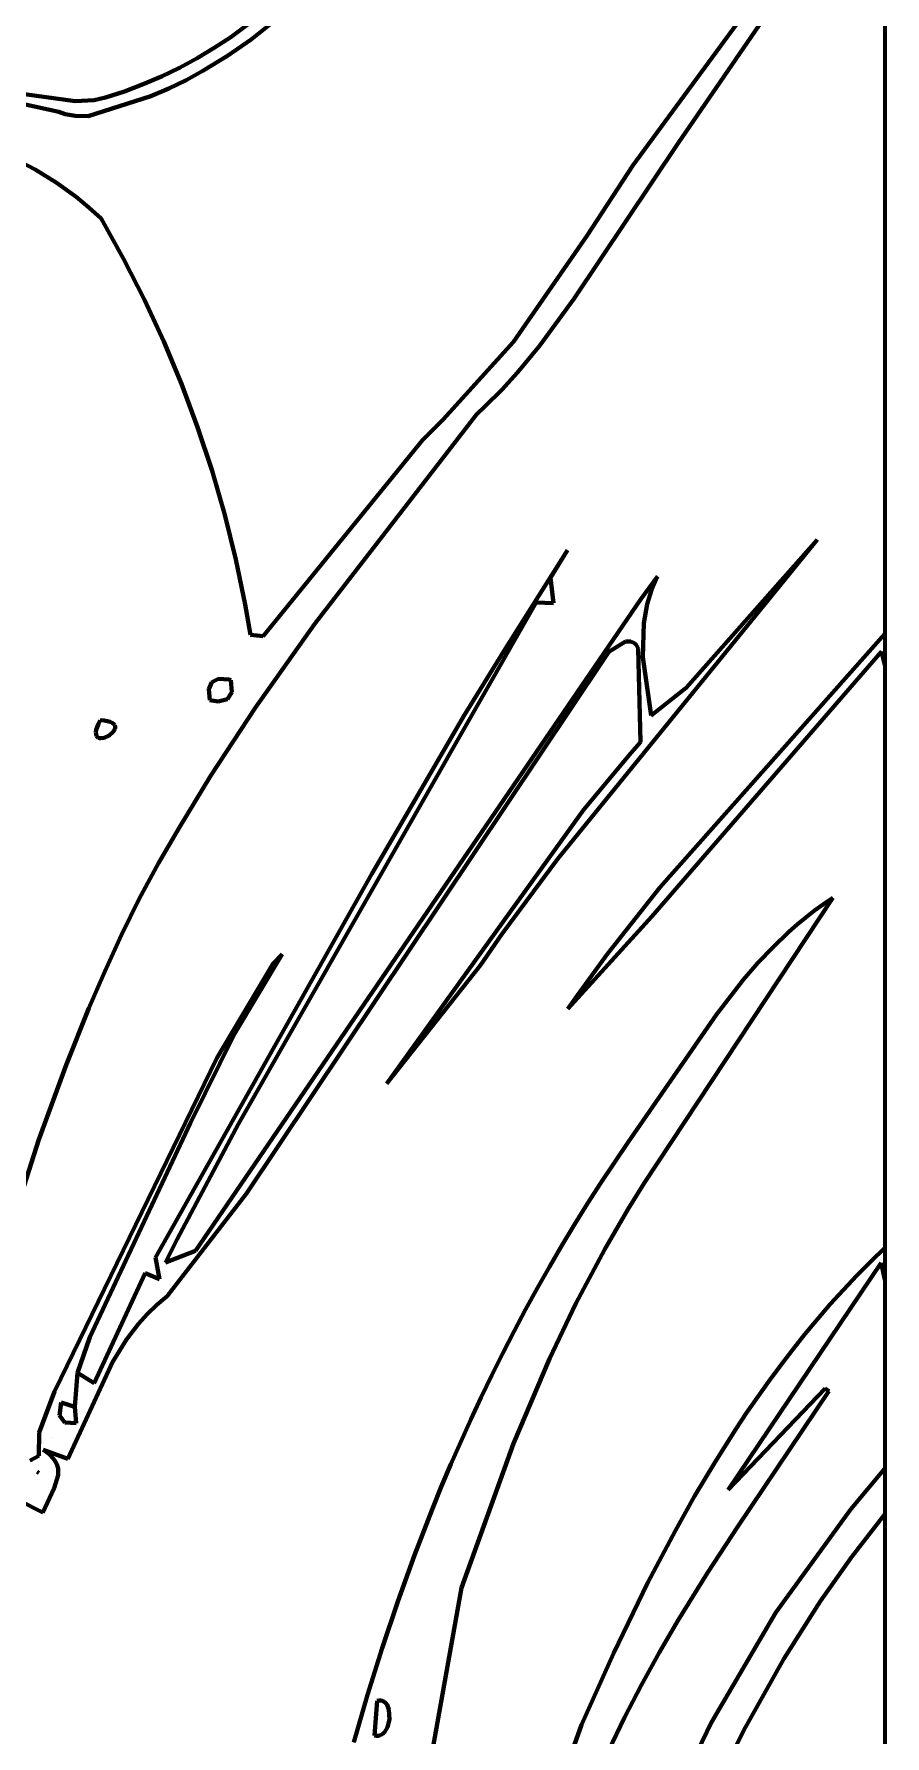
# Model space of a CAD drawing. Header units: millimetres. Extents: x 0 to 10.4, y 0 to 8.2.
# Drawn here: x 9.514 to 10.417, y 3.239 to 5.044 of the extents above; entities that cross this region are included whole.
import ezdxf

# ---------------------------------------------------------------- set-up
doc = ezdxf.new("R2010")
doc.units = ezdxf.units.MM
for name, color, linetype, lineweight in [('color#000000ff', 7, 'CONTINUOUS', 100), ('color#929292ff', 7, 'CONTINUOUS', 100), ('color#ffffffff', 7, 'CONTINUOUS', 100)]:
    doc.layers.add(name, color=color, linetype=linetype, lineweight=lineweight)

msp = doc.modelspace()

# ---------------------------------------------------------------- linework, layer by layer
at = {"layer": 'color#000000ff'}
for p, q in [((10.1493, 4.9049), (10.4014, 5.2483)), ((10.3455, 5.1445), (10.1974, 4.9286)), ((9.7228, 5.041), (9.7483, 5.0598)), ((9.7763, 5.0637), (9.7445, 5.0383)), ((9.7052, 5.0294), (9.7228, 5.041)), ((9.7445, 5.0383), (9.7194, 5.0209)), ((9.6685, 5.0084), (9.6871, 5.0185)), ((9.6871, 5.0185), (9.7052, 5.0294)), ((9.7194, 5.0209), (9.6934, 5.005)), ((9.6495, 4.9992), (9.6685, 5.0084)), ((9.6934, 5.005), (9.6755, 4.9953)), ((9.473, 4.9848), (9.5578, 4.9728)), ((9.5901, 4.977), (9.6103, 4.9834)), ((9.6103, 4.9834), (9.6301, 4.9909)), ((9.6301, 4.9909), (9.6495, 4.9992)), ((9.6571, 4.9865), (9.6383, 4.9784)), ((9.6755, 4.9953), (9.6571, 4.9865)), ((9.5405, 4.9615), (9.5034, 4.9698)), ((9.5578, 4.9728), (9.578, 4.9741)), ((9.6383, 4.9784), (9.5716, 4.9572)), ((9.578, 4.9741), (9.5901, 4.977)), ((9.5474, 4.9592), (9.5405, 4.9615)), ((9.5578, 4.9573), (9.5474, 4.9592)), ((9.5716, 4.9572), (9.5578, 4.9573)), ((10.1974, 4.9286), (10.087, 4.7638)), ((9.4842, 4.9166), (9.5153, 4.9005)), ((9.5153, 4.9005), (9.5376, 4.8867)), ((10.1009, 4.8305), (10.1493, 4.9049)), ((9.5376, 4.8867), (9.5589, 4.8714)), ((9.5589, 4.8714), (9.5725, 4.8603)), ((9.5725, 4.8603), (9.5855, 4.8484)), ((9.5855, 4.8484), (9.6092, 4.8058)), ((10.0229, 4.7178), (10.1009, 4.8305)), ((9.6092, 4.8058), (9.6314, 4.7624)), ((9.6314, 4.7624), (9.6518, 4.7181)), ((10.087, 4.7638), (10.0505, 4.7139)), ((9.6518, 4.7181), (9.6706, 4.6731)), ((9.9483, 4.6352), (10.0229, 4.7178)), ((10.0505, 4.7139), (10.0269, 4.6853)), ((10.0269, 4.6853), (10.0102, 4.667)), ((9.6706, 4.6731), (9.6877, 4.6274)), ((10.0102, 4.667), (9.9927, 4.6494)), ((9.9835, 4.6408), (9.8116, 4.4184)), ((9.9927, 4.6494), (9.9835, 4.6408)), ((9.6877, 4.6274), (9.703, 4.581)), ((9.9263, 4.6134), (9.9483, 4.6352)), ((9.7572, 4.4057), (9.9263, 4.6134)), ((9.703, 4.581), (9.7166, 4.5342)), ((9.7166, 4.5342), (9.7283, 4.4869)), ((10.0126, 4.3897), (10.0801, 4.4969)), ((10.0801, 4.4969), (10.062, 4.4675)), ((10.3449, 4.5078), (10.0693, 4.1692)), ((10.2057, 4.3508), (10.3449, 4.5078)), ((9.7283, 4.4869), (9.7382, 4.4391)), ((10.062, 4.4675), (10.0651, 4.4405)), ((10.1577, 4.4447), (10.1754, 4.4688)), ((10.1754, 4.4688), (10.1691, 4.4545)), ((9.6856, 3.7538), (10.1577, 4.4447)), ((10.0466, 4.4413), (9.731, 3.8883)), ((10.0651, 4.4405), (10.0466, 4.4413)), ((10.1691, 4.4545), (10.1645, 4.4397)), ((9.7382, 4.4391), (9.7438, 4.4071)), ((10.1645, 4.4397), (10.1609, 4.4194)), ((9.7438, 4.4071), (9.7572, 4.4057)), ((9.8116, 4.4184), (9.7493, 4.33)), ((10.1609, 4.4194), (10.1599, 4.3832)), ((10.1778, 4.1392), (10.4167, 4.4082)), ((10.4167, 4.4082), (10.4167, 4.375)), ((9.9698, 4.3203), (10.0126, 4.3897)), ((10.124, 4.3888), (10.1189, 4.3817)), ((10.1414, 4.3999), (10.124, 4.3888)), ((10.1472, 4.4), (10.1414, 4.3999)), ((10.1511, 4.3982), (10.1472, 4.4)), ((10.1532, 4.3959), (10.1511, 4.3982)), ((10.155, 4.3925), (10.1532, 4.3959)), ((10.1574, 4.2932), (10.155, 4.3925)), ((10.413, 4.3892), (10.1695, 4.1082)), ((10.4167, 4.375), (10.413, 4.3892)), ((10.1189, 4.3817), (9.7396, 3.8144)), ((10.1599, 4.3832), (10.1687, 4.3216)), ((9.7028, 4.3569), (9.6997, 4.3493)), ((9.7099, 4.3603), (9.7028, 4.3569)), ((9.7211, 4.3596), (9.7099, 4.3603)), ((9.723, 4.3591), (9.7211, 4.3596)), ((9.7239, 4.3463), (9.723, 4.3591)), ((10.2046, 4.3497), (10.2057, 4.3508)), ((9.6997, 4.3493), (9.7007, 4.3376)), ((9.7007, 4.3376), (9.7096, 4.3364)), ((9.7096, 4.3364), (9.7194, 4.3387)), ((9.7194, 4.3387), (9.7239, 4.3463)), ((10.1687, 4.3216), (10.2046, 4.3497)), ((9.5844, 4.3166), (9.5825, 4.3126)), ((9.5887, 4.3162), (9.5844, 4.3166)), ((9.5922, 4.3155), (9.5887, 4.3162)), ((9.595, 4.3147), (9.5922, 4.3155)), ((9.5972, 4.3136), (9.595, 4.3147)), ((9.7493, 4.33), (9.7019, 4.2577)), ((9.9142, 4.2248), (9.9698, 4.3203)), ((9.5803, 4.3061), (9.5799, 4.3036)), ((9.5799, 4.3036), (9.58, 4.3016)), ((9.58, 4.3016), (9.5805, 4.3)), ((9.5811, 4.3091), (9.5803, 4.3061)), ((9.5805, 4.3), (9.5813, 4.2988)), ((9.5825, 4.3126), (9.5811, 4.3091)), ((9.5813, 4.2988), (9.5824, 4.2979)), ((9.5824, 4.2979), (9.5837, 4.2975)), ((9.5837, 4.2975), (9.5852, 4.2973)), ((9.5852, 4.2973), (9.5887, 4.2978)), ((9.5887, 4.2978), (9.594, 4.3003)), ((9.594, 4.3003), (9.5983, 4.304)), ((9.5988, 4.3124), (9.5972, 4.3136)), ((9.5983, 4.304), (9.6, 4.3069)), ((9.5998, 4.3112), (9.5988, 4.3124)), ((9.6003, 4.3098), (9.5998, 4.3112)), ((9.6, 4.3069), (9.6004, 4.3084)), ((9.6004, 4.3084), (9.6003, 4.3098)), ((10.0972, 4.2219), (10.1471, 4.2816)), ((10.1471, 4.2816), (10.1574, 4.2932)), ((9.7019, 4.2577), (9.6681, 4.2024)), ((9.8724, 4.1534), (9.9142, 4.2248)), ((9.8885, 3.9311), (10.0972, 4.2219)), ((9.6681, 4.2024), (9.6464, 4.165)), ((9.6464, 4.165), (9.6256, 4.127)), ((9.643, 3.7468), (9.8724, 4.1534)), ((10.0693, 4.1692), (10.0103, 4.0894)), ((10.1224, 4.0686), (10.1778, 4.1392)), ((9.6256, 4.127), (9.6069, 4.0887)), ((10.3615, 4.1282), (10.1612, 3.8253)), ((10.342, 4.1146), (10.3516, 4.1215)), ((10.3516, 4.1215), (10.3615, 4.1282)), ((10.1695, 4.1082), (10.0804, 4.0102)), ((10.3149, 4.0921), (10.3237, 4.0998)), ((10.3237, 4.0998), (10.3327, 4.1073)), ((10.3327, 4.1073), (10.342, 4.1146)), ((9.6069, 4.0887), (9.5892, 4.05)), ((10.0103, 4.0894), (9.9877, 4.0568)), ((10.2981, 4.0759), (10.3149, 4.0921)), ((9.7773, 4.0685), (9.727, 3.984)), ((9.7679, 4.0586), (9.7773, 4.0685)), ((10.0907, 4.025), (10.1224, 4.0686)), ((10.282, 4.059), (10.2981, 4.0759)), ((9.5892, 4.05), (9.5723, 4.011)), ((9.708, 3.9581), (9.7679, 4.0586)), ((9.9877, 4.0568), (9.8885, 3.9311)), ((10.2667, 4.0413), (10.282, 4.059)), ((10.2379, 4.0044), (10.2667, 4.0413)), ((9.5723, 4.011), (9.5486, 3.9518)), ((10.0804, 4.0102), (10.0907, 4.025)), ((10.1445, 3.8689), (10.2379, 4.0044)), ((9.727, 3.984), (9.6803, 3.8893)), ((9.536, 3.6047), (9.708, 3.9581)), ((9.5486, 3.9518), (9.5194, 3.8718)), ((9.6803, 3.8893), (9.5736, 3.6623)), ((9.731, 3.8883), (9.6662, 3.766)), ((9.5194, 3.8718), (9.4736, 3.73)), ((10.1298, 3.8474), (10.1445, 3.8689)), ((10.1154, 3.8257), (10.1298, 3.8474)), ((9.7396, 3.8144), (9.6554, 3.7057)), ((10.1013, 3.8038), (10.1154, 3.8257)), ((10.1612, 3.8253), (10.144, 3.7976)), ((10.0875, 3.7817), (10.1013, 3.8038)), ((10.144, 3.7976), (10.1195, 3.7554)), ((10.074, 3.7594), (10.0875, 3.7817)), ((9.6662, 3.766), (9.6536, 3.7413)), ((10.0609, 3.7369), (10.074, 3.7594)), ((10.1195, 3.7554), (10.089, 3.6979)), ((10.4017, 3.7425), (10.4167, 3.757)), ((10.4167, 3.757), (10.4167, 3.7228)), ((9.6474, 3.7236), (9.643, 3.7468)), ((9.6536, 3.7413), (9.6856, 3.7538)), ((10.0481, 3.7143), (10.0609, 3.7369)), ((10.4127, 3.741), (10.2505, 3.5001)), ((10.387, 3.7276), (10.4017, 3.7425)), ((10.4167, 3.7228), (10.4127, 3.741)), ((9.5782, 3.6133), (9.6321, 3.73)), ((9.6321, 3.73), (9.6474, 3.7236)), ((10.3727, 3.7124), (10.387, 3.7276)), ((9.6554, 3.7057), (9.6444, 3.6966)), ((10.0355, 3.6915), (10.0481, 3.7143)), ((10.3587, 3.697), (10.3727, 3.7124)), ((9.6342, 3.6867), (9.6249, 3.6763)), ((9.6444, 3.6966), (9.6342, 3.6867)), ((10.0233, 3.6685), (10.0355, 3.6915)), ((10.089, 3.6979), (10.0608, 3.6392)), ((10.3451, 3.6813), (10.3587, 3.697)), ((9.6249, 3.6763), (9.6123, 3.6595)), ((10.0114, 3.6453), (10.0233, 3.6685)), ((10.3188, 3.6491), (10.3318, 3.6653)), ((10.3318, 3.6653), (10.3451, 3.6813)), ((9.5736, 3.6623), (9.5603, 3.6245)), ((9.6123, 3.6595), (9.5975, 3.6357)), ((10.3062, 3.6326), (10.3188, 3.6491)), ((9.5975, 3.6357), (9.5501, 3.533)), ((9.9998, 3.622), (10.0114, 3.6453)), ((10.0608, 3.6392), (10.0226, 3.5493)), ((10.2938, 3.6159), (10.3062, 3.6326)), ((9.5603, 3.6245), (9.5574, 3.5884)), ((9.5574, 3.5884), (9.5603, 3.6245)), ((9.5603, 3.6245), (9.5782, 3.6133)), ((9.9885, 3.5986), (9.9998, 3.622)), ((10.2817, 3.599), (10.2938, 3.6159)), ((9.5198, 3.5609), (9.536, 3.6047)), ((9.5431, 3.5929), (9.5412, 3.5789)), ((9.5574, 3.5884), (9.5431, 3.5929)), ((9.9775, 3.575), (9.9885, 3.5986)), ((10.2505, 3.5001), (10.3532, 3.6077)), ((10.357, 3.6049), (10.2608, 3.4612)), ((10.2699, 3.5819), (10.2817, 3.599)), ((10.3532, 3.6077), (10.357, 3.6049)), ((9.5412, 3.5789), (9.547, 3.5716)), ((9.5589, 3.5709), (9.5574, 3.5884)), ((9.9668, 3.5513), (9.9775, 3.575)), ((10.2584, 3.5646), (10.2699, 3.5819)), ((9.5192, 3.5364), (9.5198, 3.5609)), ((9.547, 3.5716), (9.5589, 3.5709)), ((10.2361, 3.5294), (10.2584, 3.5646)), ((9.5501, 3.533), (9.5238, 3.5426)), ((9.5238, 3.5426), (9.527, 3.5405)), ((9.527, 3.5405), (9.5298, 3.5383)), ((9.5298, 3.5383), (9.5322, 3.5362)), ((9.5324, 3.5553), (9.5324, 3.5553)), ((9.9563, 3.5274), (9.9668, 3.5513)), ((10.0226, 3.5493), (9.9675, 3.3962)), ((9.5102, 3.5312), (9.5192, 3.5364)), ((9.5322, 3.5362), (9.5342, 3.534)), ((9.5342, 3.534), (9.5359, 3.5318)), ((9.5359, 3.5318), (9.5384, 3.5273)), ((9.5384, 3.5273), (9.5397, 3.5228)), ((9.5397, 3.5228), (9.5398, 3.5159)), ((9.9462, 3.5034), (9.9563, 3.5274)), ((10.2148, 3.4936), (10.2361, 3.5294)), ((10.3804, 3.4796), (10.4167, 3.5229)), ((10.4167, 3.5229), (10.4167, 3.4745)), ((9.5175, 3.5195), (9.5195, 3.5182)), ((9.5195, 3.5182), (9.5175, 3.5195)), ((9.5355, 3.5019), (9.5236, 3.4763)), ((9.5398, 3.5159), (9.5355, 3.5019)), ((9.9364, 3.4793), (9.9462, 3.5034)), ((9.5236, 3.4763), (9.4986, 3.489)), ((10.1944, 3.4572), (10.2148, 3.4936)), ((9.9176, 3.4308), (9.9364, 3.4793)), ((10.3009, 3.37), (10.3804, 3.4796)), ((10.4167, 3.4745), (10.3812, 3.4289)), ((10.1653, 3.4018), (10.1944, 3.4572)), ((10.2608, 3.4612), (10.2283, 3.4122)), ((9.8999, 3.3818), (9.9176, 3.4308)), ((10.2283, 3.4122), (10.1973, 3.3621)), ((10.3812, 3.4289), (10.348, 3.3817)), ((9.9675, 3.3962), (9.918, 3.118)), ((10.1289, 3.3267), (10.1653, 3.4018)), ((9.8833, 3.3324), (9.8999, 3.3818)), ((10.348, 3.3817), (10.3093, 3.3209)), ((10.1973, 3.3621), (10.1775, 3.3281)), ((10.2325, 3.253), (10.3009, 3.37)), ((9.8679, 3.2827), (9.8833, 3.3324)), ((10.0948, 3.251), (10.1289, 3.3267)), ((10.1775, 3.3281), (10.1586, 3.2936)), ((10.3093, 3.3209), (10.2669, 3.2455)), ((10.1586, 3.2936), (10.1405, 3.2587)), ((9.8535, 3.2326), (9.8679, 3.2827)), ((9.8783, 3.2764), (9.8754, 3.2398)), ((9.8802, 3.2767), (9.8783, 3.2764)), ((9.882, 3.2767), (9.8802, 3.2767)), ((9.8837, 3.2763), (9.882, 3.2767)), ((9.8865, 3.2748), (9.8837, 3.2763)), ((9.8886, 3.2723), (9.8865, 3.2748)), ((9.8907, 3.2672), (9.8886, 3.2723)), ((9.8912, 3.2568), (9.8907, 3.2672)), ((9.8892, 3.2486), (9.8912, 3.2568)), ((10.0242, 3.0541), (10.0948, 3.251)), ((10.1405, 3.2587), (10.1234, 3.2233)), ((10.1632, 3.1113), (10.2325, 3.253)), ((9.8754, 3.2398), (9.8773, 3.2394)), ((9.8773, 3.2394), (9.8791, 3.2394)), ((9.8791, 3.2394), (9.8807, 3.2397)), ((9.8807, 3.2397), (9.8838, 3.2411)), ((9.8838, 3.2411), (9.8863, 3.2436)), ((9.8863, 3.2436), (9.8892, 3.2486)), ((10.2669, 3.2455), (10.2225, 3.1548))]:
    msp.add_line(p, q, dxfattribs=at)
at = {"layer": 'color#929292ff'}
for p, q in [((9.5825, 4.3126), (9.5844, 4.3166)), ((9.5844, 4.3166), (9.5887, 4.3162)), ((9.5887, 4.3162), (9.5922, 4.3155)), ((9.5922, 4.3155), (9.595, 4.3147)), ((9.595, 4.3147), (9.5972, 4.3136)), ((9.5799, 4.3036), (9.5803, 4.3061)), ((9.58, 4.3016), (9.5799, 4.3036)), ((9.5805, 4.3), (9.58, 4.3016)), ((9.5803, 4.3061), (9.5811, 4.3091)), ((9.5813, 4.2988), (9.5805, 4.3)), ((9.5811, 4.3091), (9.5825, 4.3126)), ((9.5824, 4.2979), (9.5813, 4.2988)), ((9.5837, 4.2975), (9.5824, 4.2979)), ((9.5852, 4.2973), (9.5837, 4.2975)), ((9.5887, 4.2978), (9.5852, 4.2973)), ((9.594, 4.3003), (9.5887, 4.2978)), ((9.5983, 4.304), (9.594, 4.3003)), ((9.5972, 4.3136), (9.5988, 4.3124)), ((9.6, 4.3069), (9.5983, 4.304)), ((9.5988, 4.3124), (9.5998, 4.3112)), ((9.5998, 4.3112), (9.6003, 4.3098)), ((9.6004, 4.3084), (9.6, 4.3069)), ((9.6003, 4.3098), (9.6004, 4.3084)), ((9.8754, 3.2398), (9.8783, 3.2764)), ((9.8783, 3.2764), (9.8802, 3.2767)), ((9.8802, 3.2767), (9.882, 3.2767)), ((9.882, 3.2767), (9.8837, 3.2763)), ((9.8837, 3.2763), (9.8865, 3.2748)), ((9.8865, 3.2748), (9.8886, 3.2723)), ((9.8886, 3.2723), (9.8907, 3.2672)), ((9.8907, 3.2672), (9.8912, 3.2568)), ((9.8912, 3.2568), (9.8892, 3.2486)), ((9.8773, 3.2394), (9.8754, 3.2398)), ((9.8791, 3.2394), (9.8773, 3.2394)), ((9.8807, 3.2397), (9.8791, 3.2394)), ((9.8838, 3.2411), (9.8807, 3.2397)), ((9.8863, 3.2436), (9.8838, 3.2411)), ((9.8892, 3.2486), (9.8863, 3.2436))]:
    msp.add_line(p, q, dxfattribs=at)
at = {"layer": 'color#ffffffff'}
for p, q in [((10.4167, 5.8968), (10.4167, 4.4082)), ((10.4014, 5.2483), (10.1493, 4.9049)), ((10.1974, 4.9286), (10.3455, 5.1445)), ((9.7483, 5.0598), (9.7228, 5.041)), ((9.7445, 5.0383), (9.7763, 5.0637)), ((9.7228, 5.041), (9.7052, 5.0294)), ((9.7194, 5.0209), (9.7445, 5.0383)), ((9.6871, 5.0185), (9.6685, 5.0084)), ((9.7052, 5.0294), (9.6871, 5.0185)), ((9.6934, 5.005), (9.7194, 5.0209)), ((9.6685, 5.0084), (9.6495, 4.9992)), ((9.6755, 4.9953), (9.6934, 5.005)), ((9.5578, 4.9728), (9.473, 4.9848)), ((9.6103, 4.9834), (9.5901, 4.977)), ((9.6301, 4.9909), (9.6103, 4.9834)), ((9.6495, 4.9992), (9.6301, 4.9909)), ((9.6383, 4.9784), (9.6571, 4.9865)), ((9.6571, 4.9865), (9.6755, 4.9953)), ((9.5034, 4.9698), (9.5405, 4.9615)), ((9.578, 4.9741), (9.5578, 4.9728)), ((9.5716, 4.9572), (9.6383, 4.9784)), ((9.5901, 4.977), (9.578, 4.9741)), ((9.5405, 4.9615), (9.5474, 4.9592)), ((9.5474, 4.9592), (9.5578, 4.9573)), ((9.5578, 4.9573), (9.5716, 4.9572)), ((10.087, 4.7638), (10.1974, 4.9286)), ((9.5153, 4.9005), (9.4842, 4.9166)), ((9.5376, 4.8867), (9.5153, 4.9005)), ((10.1493, 4.9049), (10.1009, 4.8305)), ((9.5589, 4.8714), (9.5376, 4.8867)), ((9.5725, 4.8603), (9.5589, 4.8714)), ((9.5855, 4.8484), (9.5725, 4.8603)), ((9.6092, 4.8058), (9.5855, 4.8484)), ((10.1009, 4.8305), (10.0229, 4.7178)), ((9.6314, 4.7624), (9.6092, 4.8058)), ((9.6518, 4.7181), (9.6314, 4.7624)), ((10.0505, 4.7139), (10.087, 4.7638)), ((9.6706, 4.6731), (9.6518, 4.7181)), ((10.0229, 4.7178), (9.9483, 4.6352)), ((10.0269, 4.6853), (10.0505, 4.7139)), ((10.0102, 4.667), (10.0269, 4.6853)), ((9.6877, 4.6274), (9.6706, 4.6731)), ((9.9927, 4.6494), (10.0102, 4.667)), ((9.8116, 4.4184), (9.9835, 4.6408)), ((9.9835, 4.6408), (9.9927, 4.6494)), ((9.703, 4.581), (9.6877, 4.6274)), ((9.9483, 4.6352), (9.9263, 4.6134)), ((9.9263, 4.6134), (9.7572, 4.4057)), ((9.7166, 4.5342), (9.703, 4.581)), ((9.7283, 4.4869), (9.7166, 4.5342)), ((10.0801, 4.4969), (10.0126, 4.3897)), ((10.062, 4.4675), (10.0801, 4.4969)), ((10.0693, 4.1692), (10.3449, 4.5078)), ((10.3449, 4.5078), (10.2057, 4.3508)), ((9.7382, 4.4391), (9.7283, 4.4869)), ((10.0651, 4.4405), (10.062, 4.4675)), ((10.1754, 4.4688), (10.1577, 4.4447)), ((10.1691, 4.4545), (10.1754, 4.4688)), ((10.1577, 4.4447), (9.6856, 3.7538)), ((9.731, 3.8883), (10.0466, 4.4413)), ((10.0466, 4.4413), (10.0651, 4.4405)), ((10.1645, 4.4397), (10.1691, 4.4545)), ((9.7438, 4.4071), (9.7382, 4.4391)), ((10.1609, 4.4194), (10.1645, 4.4397)), ((9.7572, 4.4057), (9.7438, 4.4071)), ((9.7493, 4.33), (9.8116, 4.4184)), ((10.1599, 4.3832), (10.1609, 4.4194)), ((10.4167, 4.4082), (10.1778, 4.1392)), ((10.0126, 4.3897), (9.9698, 4.3203)), ((10.1189, 4.3817), (10.124, 4.3888)), ((10.124, 4.3888), (10.1414, 4.3999)), ((10.1414, 4.3999), (10.1472, 4.4)), ((10.1472, 4.4), (10.1511, 4.3982)), ((10.1511, 4.3982), (10.1532, 4.3959)), ((10.1532, 4.3959), (10.155, 4.3925)), ((10.155, 4.3925), (10.1574, 4.2932)), ((10.1695, 4.1082), (10.413, 4.3892)), ((10.413, 4.3892), (10.4167, 4.375)), ((9.7396, 3.8144), (10.1189, 4.3817)), ((10.1687, 4.3216), (10.1599, 4.3832)), ((10.4167, 4.375), (10.4167, 3.757)), ((9.6997, 4.3493), (9.7028, 4.3569)), ((9.7028, 4.3569), (9.7099, 4.3603)), ((9.7099, 4.3603), (9.7211, 4.3596)), ((9.7211, 4.3596), (9.723, 4.3591)), ((9.723, 4.3591), (9.7239, 4.3463)), ((10.2057, 4.3508), (10.2046, 4.3497)), ((9.7007, 4.3376), (9.6997, 4.3493)), ((9.7096, 4.3364), (9.7007, 4.3376)), ((9.7194, 4.3387), (9.7096, 4.3364)), ((9.7239, 4.3463), (9.7194, 4.3387)), ((10.2046, 4.3497), (10.1687, 4.3216)), ((9.7019, 4.2577), (9.7493, 4.33)), ((9.9698, 4.3203), (9.9142, 4.2248)), ((10.1471, 4.2816), (10.0972, 4.2219)), ((10.1574, 4.2932), (10.1471, 4.2816)), ((9.6681, 4.2024), (9.7019, 4.2577)), ((9.9142, 4.2248), (9.8724, 4.1534)), ((10.0972, 4.2219), (9.8885, 3.9311)), ((9.6464, 4.165), (9.6681, 4.2024)), ((9.6256, 4.127), (9.6464, 4.165)), ((9.8724, 4.1534), (9.643, 3.7468)), ((10.0103, 4.0894), (10.0693, 4.1692)), ((10.1778, 4.1392), (10.1224, 4.0686)), ((9.6069, 4.0887), (9.6256, 4.127)), ((10.1612, 3.8253), (10.3615, 4.1282)), ((10.3516, 4.1215), (10.342, 4.1146)), ((10.3615, 4.1282), (10.3516, 4.1215)), ((10.0804, 4.0102), (10.1695, 4.1082)), ((10.3237, 4.0998), (10.3149, 4.0921)), ((10.3327, 4.1073), (10.3237, 4.0998)), ((10.342, 4.1146), (10.3327, 4.1073)), ((9.5892, 4.05), (9.6069, 4.0887)), ((9.9877, 4.0568), (10.0103, 4.0894)), ((10.3149, 4.0921), (10.2981, 4.0759)), ((9.727, 3.984), (9.7773, 4.0685)), ((9.7773, 4.0685), (9.7679, 4.0586)), ((10.1224, 4.0686), (10.0907, 4.025)), ((10.2981, 4.0759), (10.282, 4.059)), ((9.5723, 4.011), (9.5892, 4.05)), ((9.7679, 4.0586), (9.708, 3.9581)), ((9.8885, 3.9311), (9.9877, 4.0568)), ((10.282, 4.059), (10.2667, 4.0413)), ((10.2667, 4.0413), (10.2379, 4.0044)), ((9.5486, 3.9518), (9.5723, 4.011)), ((10.0907, 4.025), (10.0804, 4.0102)), ((10.2379, 4.0044), (10.1445, 3.8689)), ((9.6803, 3.8893), (9.727, 3.984)), ((9.708, 3.9581), (9.536, 3.6047)), ((9.5194, 3.8718), (9.5486, 3.9518)), ((9.5736, 3.6623), (9.6803, 3.8893)), ((9.6662, 3.766), (9.731, 3.8883)), ((9.4736, 3.73), (9.5194, 3.8718)), ((10.1445, 3.8689), (10.1298, 3.8474)), ((10.1298, 3.8474), (10.1154, 3.8257)), ((9.6554, 3.7057), (9.7396, 3.8144)), ((10.1154, 3.8257), (10.1013, 3.8038)), ((10.144, 3.7976), (10.1612, 3.8253)), ((10.1013, 3.8038), (10.0875, 3.7817)), ((10.1195, 3.7554), (10.144, 3.7976)), ((10.0875, 3.7817), (10.074, 3.7594)), ((9.6536, 3.7413), (9.6662, 3.766)), ((10.074, 3.7594), (10.0609, 3.7369)), ((10.089, 3.6979), (10.1195, 3.7554)), ((10.4167, 3.757), (10.4017, 3.7425)), ((9.643, 3.7468), (9.6474, 3.7236)), ((9.6856, 3.7538), (9.6536, 3.7413)), ((10.0609, 3.7369), (10.0481, 3.7143)), ((10.2505, 3.5001), (10.4127, 3.741)), ((10.4017, 3.7425), (10.387, 3.7276)), ((10.4127, 3.741), (10.4167, 3.7228)), ((9.6321, 3.73), (9.5782, 3.6133)), ((9.6474, 3.7236), (9.6321, 3.73)), ((10.387, 3.7276), (10.3727, 3.7124)), ((10.4167, 3.7228), (10.4167, 3.5229)), ((9.6444, 3.6966), (9.6554, 3.7057)), ((10.0481, 3.7143), (10.0355, 3.6915)), ((10.3727, 3.7124), (10.3587, 3.697)), ((9.6249, 3.6763), (9.6342, 3.6867)), ((9.6342, 3.6867), (9.6444, 3.6966)), ((10.0355, 3.6915), (10.0233, 3.6685)), ((10.0608, 3.6392), (10.089, 3.6979)), ((10.3587, 3.697), (10.3451, 3.6813)), ((9.6123, 3.6595), (9.6249, 3.6763)), ((10.0233, 3.6685), (10.0114, 3.6453)), ((10.3318, 3.6653), (10.3188, 3.6491)), ((10.3451, 3.6813), (10.3318, 3.6653)), ((9.5603, 3.6245), (9.5736, 3.6623)), ((9.5975, 3.6357), (9.6123, 3.6595)), ((10.3188, 3.6491), (10.3062, 3.6326)), ((9.5501, 3.533), (9.5975, 3.6357)), ((10.0114, 3.6453), (9.9998, 3.622)), ((10.0226, 3.5493), (10.0608, 3.6392)), ((10.3062, 3.6326), (10.2938, 3.6159)), ((9.5574, 3.5884), (9.5603, 3.6245)), ((9.5603, 3.6245), (9.5574, 3.5884)), ((9.5782, 3.6133), (9.5603, 3.6245)), ((9.9998, 3.622), (9.9885, 3.5986)), ((10.2938, 3.6159), (10.2817, 3.599)), ((9.536, 3.6047), (9.5198, 3.5609)), ((9.5412, 3.5789), (9.5431, 3.5929)), ((9.5431, 3.5929), (9.5574, 3.5884)), ((9.9885, 3.5986), (9.9775, 3.575)), ((10.3532, 3.6077), (10.2505, 3.5001)), ((10.2608, 3.4612), (10.357, 3.6049)), ((10.2817, 3.599), (10.2699, 3.5819)), ((10.357, 3.6049), (10.3532, 3.6077)), ((9.547, 3.5716), (9.5412, 3.5789)), ((9.5574, 3.5884), (9.5589, 3.5709)), ((9.9775, 3.575), (9.9668, 3.5513)), ((10.2699, 3.5819), (10.2584, 3.5646)), ((9.5198, 3.5609), (9.5192, 3.5364)), ((9.5589, 3.5709), (9.547, 3.5716)), ((10.2584, 3.5646), (10.2361, 3.5294)), ((9.527, 3.5405), (9.5238, 3.5426)), ((9.5238, 3.5426), (9.5501, 3.533)), ((9.5298, 3.5383), (9.527, 3.5405)), ((9.5322, 3.5362), (9.5298, 3.5383)), ((9.5324, 3.5553), (9.5324, 3.5553)), ((9.9668, 3.5513), (9.9563, 3.5274)), ((9.9675, 3.3962), (10.0226, 3.5493)), ((9.5192, 3.5364), (9.5102, 3.5312)), ((9.5342, 3.534), (9.5322, 3.5362)), ((9.5359, 3.5318), (9.5342, 3.534)), ((9.5384, 3.5273), (9.5359, 3.5318)), ((9.5397, 3.5228), (9.5384, 3.5273)), ((9.5398, 3.5159), (9.5397, 3.5228)), ((9.9563, 3.5274), (9.9462, 3.5034)), ((10.2361, 3.5294), (10.2148, 3.4936)), ((10.4167, 3.5229), (10.3804, 3.4796)), ((9.5175, 3.5195), (9.5195, 3.5182)), ((9.5195, 3.5182), (9.5175, 3.5195)), ((9.5236, 3.4763), (9.5355, 3.5019)), ((9.5355, 3.5019), (9.5398, 3.5159)), ((9.9462, 3.5034), (9.9364, 3.4793)), ((9.4986, 3.489), (9.5236, 3.4763)), ((10.2148, 3.4936), (10.1944, 3.4572)), ((9.9364, 3.4793), (9.9176, 3.4308)), ((10.3804, 3.4796), (10.3009, 3.37)), ((10.3812, 3.4289), (10.4167, 3.4745)), ((10.4167, 3.4745), (10.4167, 3.0434)), ((10.1944, 3.4572), (10.1653, 3.4018)), ((10.2283, 3.4122), (10.2608, 3.4612)), ((9.9176, 3.4308), (9.8999, 3.3818)), ((10.1973, 3.3621), (10.2283, 3.4122)), ((10.348, 3.3817), (10.3812, 3.4289)), ((9.918, 3.118), (9.9675, 3.3962)), ((10.1653, 3.4018), (10.1289, 3.3267)), ((9.8999, 3.3818), (9.8833, 3.3324)), ((10.3093, 3.3209), (10.348, 3.3817)), ((10.1775, 3.3281), (10.1973, 3.3621)), ((10.3009, 3.37), (10.2325, 3.253)), ((9.8833, 3.3324), (9.8679, 3.2827)), ((10.1289, 3.3267), (10.0948, 3.251)), ((10.1586, 3.2936), (10.1775, 3.3281)), ((10.2669, 3.2455), (10.3093, 3.3209)), ((10.1405, 3.2587), (10.1586, 3.2936)), ((9.8679, 3.2827), (9.8535, 3.2326)), ((10.0948, 3.251), (10.0242, 3.0541)), ((10.1234, 3.2233), (10.1405, 3.2587)), ((10.2325, 3.253), (10.1632, 3.1113)), ((10.2225, 3.1548), (10.2669, 3.2455))]:
    msp.add_line(p, q, dxfattribs=at)

doc.saveas('drawing.dxf')
